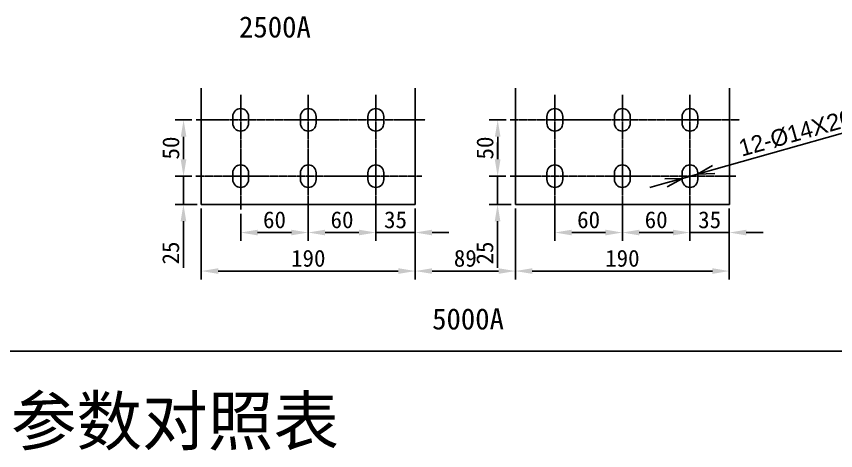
# Model space of a CAD drawing. Header units: millimetres. Extents: x 577122 to 1170950, y -59727 to -57385.
# Drawn here: x 578591 to 579318, y -58396 to -58010 of the extents above; entities that cross this region are included whole.
import ezdxf

# ---------------------------------------------------------------- set-up
doc = ezdxf.new("R2010")
doc.units = ezdxf.units.MM
doc.linetypes.add('CENTER', pattern=[2, 1.25, -0.25, 0.25, -0.25])
doc.styles.get("Standard").update_dxf_attribs({"font": ''})
doc.styles.add('Style-ENGINEERING', font='ENGINEERING.shx')
doc.styles.add('STYLE1', font='')
doc.styles.get('Standard').set_extended_font_data('NSimSun')
doc.styles.get('STYLE1').set_extended_font_data('仿宋_GB2312')
doc.dimstyles.get("Standard").update_dxf_attribs({"dimtxt": 0.25, "dimasz": 0.25, "dimexe": 0.125, "dimexo": 0.125, "dimgap": 0.125, "dimtad": 1, "dimdec": 4, "dimzin": 2, "dimdsep": 46, "dimtxsty": 'Style-ENGINEERING', "dimblk": 'TerminatorOpen', "dimcen": 0, "dimadec": 4, "dimazin": 3, "dimtfac": 1, "dimtdec": 4, "dimtofl": 0, "dimtmove": 0, "dimatfit": 3, "dimfxl": 0.125, "dimfrac": 2, "dimtolj": 1, "dimtzin": 2, "dimarcsym": 0})
doc.dimstyles.new('STANDARD$0', dxfattribs={"dimtxt": 5, "dimasz": 5, "dimexe": 2.5, "dimexo": 0, "dimgap": 1.25, "dimtad": 1, "dimdec": 4, "dimzin": 0, "dimdsep": 46, "dimtxsty": 'Standard', "dimcen": 0, "dimadec": 0, "dimazin": 0, "dimtfac": 0.514286, "dimtdec": 4, "dimtix": 1, "dimtmove": 0, "dimatfit": 3, "dimfxl": 1, "dimtolj": 1, "dimtzin": 0, "dimarcsym": 0})

# ---------------------------------------------------------------- blocks, each defined once
blk = doc.blocks.new('*D216')
at = {"color": 0, "lineweight": -2}
for p, q in [((579068.79, -58181.03), (579068.79, -58209.8)), ((579128.79, -58181.03), (579128.79, -58209.8)), ((579083.79, -58202.3), (579113.79, -58202.3))]:
    blk.add_line(p, q, dxfattribs=at)
at = {"color": 0}
for points in [[(579083.79, -58199.8), (579083.79, -58204.8), (579068.79, -58202.3)], [(579113.79, -58199.8), (579113.79, -58204.8), (579128.79, -58202.3)]]:
    blk.add_solid(points, dxfattribs=at)
at = {"layer": 'Defpoints', "color": 0}
for p in [(579068.79, -58177.28), (579128.79, -58177.28), (579128.79, -58202.3)]:
    blk.add_point(p, dxfattribs=at)
at = {"color": 0, "insert": (579098.79, -58191.05), "char_height": 15, "attachment_point": 5}
blk.add_mtext('\\A1;60', dxfattribs=at)
blk = doc.blocks.new('*D217')
at = {"color": 0, "lineweight": -2}
for p, q in [((579033.79, -58181.03), (579033.79, -58244)), ((579223.79, -58181.03), (579223.79, -58244)), ((579048.79, -58236.5), (579208.79, -58236.5))]:
    blk.add_line(p, q, dxfattribs=at)
at = {"color": 0}
for points in [[(579048.79, -58234), (579048.79, -58239), (579033.79, -58236.5)], [(579208.79, -58234), (579208.79, -58239), (579223.79, -58236.5)]]:
    blk.add_solid(points, dxfattribs=at)
at = {"layer": 'Defpoints', "color": 0}
for p in [(579033.79, -58177.28), (579223.79, -58177.28), (579223.79, -58236.5)]:
    blk.add_point(p, dxfattribs=at)
at = {"color": 0, "insert": (579128.79, -58225.25), "char_height": 15, "attachment_point": 5}
blk.add_mtext('\\A1;190', dxfattribs=at)
blk = doc.blocks.new('*D218')
at = {"color": 0, "lineweight": -2}
for p, q in [((579017.93, -58137.28), (579017.93, -58122.28)), ((579025.26, -58152.28), (579010.43, -58152.28)), ((579017.93, -58152.28), (579017.93, -58177.28)), ((579030.04, -58177.28), (579010.43, -58177.28)), ((579017.93, -58192.28), (579017.93, -58233.7))]:
    blk.add_line(p, q, dxfattribs=at)
at = {"color": 0}
for points in [[(579015.43, -58137.28), (579020.43, -58137.28), (579017.93, -58152.28)], [(579015.43, -58192.28), (579020.43, -58192.28), (579017.93, -58177.28)]]:
    blk.add_solid(points, dxfattribs=at)
at = {"layer": 'Defpoints', "color": 0}
for p in [(579029.01, -58152.28), (579017.93, -58177.28), (579033.79, -58177.28)]:
    blk.add_point(p, dxfattribs=at)
at = {"color": 0, "insert": (579006.68, -58220.49), "char_height": 15, "attachment_point": 5, "rotation": 90}
blk.add_mtext('\\A1;25', dxfattribs=at)
blk = doc.blocks.new('*D219')
at = {"color": 0, "lineweight": -2}
for p, q in [((579025.44, -58102.28), (579010.56, -58102.28)), ((579018.06, -58117.28), (579018.06, -58137.28)), ((579018.79, -58152.28), (579010.56, -58152.28))]:
    blk.add_line(p, q, dxfattribs=at)
at = {"color": 0}
for points in [[(579015.56, -58117.28), (579020.56, -58117.28), (579018.06, -58102.28)], [(579015.56, -58137.28), (579020.56, -58137.28), (579018.06, -58152.28)]]:
    blk.add_solid(points, dxfattribs=at)
at = {"layer": 'Defpoints', "color": 0}
for p in [(579029.19, -58102.28), (579018.06, -58152.28), (579022.54, -58152.28)]:
    blk.add_point(p, dxfattribs=at)
at = {"color": 0, "insert": (579006.81, -58127.28), "char_height": 15, "attachment_point": 5, "rotation": 90}
blk.add_mtext('\\A1;50', dxfattribs=at)
blk = doc.blocks.new('*D220')
at = {"color": 0, "lineweight": -2}
for p, q in [((579128.79, -58181.03), (579128.79, -58209.8)), ((579188.79, -58181.03), (579188.79, -58209.8)), ((579143.79, -58202.3), (579173.79, -58202.3))]:
    blk.add_line(p, q, dxfattribs=at)
at = {"color": 0}
for points in [[(579143.79, -58199.8), (579143.79, -58204.8), (579128.79, -58202.3)], [(579173.79, -58199.8), (579173.79, -58204.8), (579188.79, -58202.3)]]:
    blk.add_solid(points, dxfattribs=at)
at = {"layer": 'Defpoints', "color": 0}
for p in [(579128.79, -58177.28), (579188.79, -58177.28), (579188.79, -58202.3)]:
    blk.add_point(p, dxfattribs=at)
at = {"color": 0, "insert": (579158.79, -58191.05), "char_height": 15, "attachment_point": 5}
blk.add_mtext('\\A1;60', dxfattribs=at)
blk = doc.blocks.new('*D221')
at = {"color": 0, "lineweight": -2}
for p, q in [((578909.79, -58181.03), (578909.79, -58209.8)), ((578944.79, -58181.03), (578944.79, -58209.8)), ((578894.79, -58202.3), (578879.79, -58202.3)), ((578909.79, -58202.3), (578944.79, -58202.3)), ((578959.79, -58202.3), (578974.79, -58202.3))]:
    blk.add_line(p, q, dxfattribs=at)
at = {"color": 0}
for points in [[(578894.79, -58199.8), (578894.79, -58204.8), (578909.79, -58202.3)], [(578959.79, -58199.8), (578959.79, -58204.8), (578944.79, -58202.3)]]:
    blk.add_solid(points, dxfattribs=at)
at = {"layer": 'Defpoints', "color": 0}
for p in [(578909.79, -58177.28), (578944.79, -58177.28), (578944.79, -58202.3)]:
    blk.add_point(p, dxfattribs=at)
at = {"color": 0, "insert": (578927.29, -58191.05), "char_height": 15, "attachment_point": 5}
blk.add_mtext('\\A1;35', dxfattribs=at)
blk = doc.blocks.new('*D222')
at = {"color": 0, "lineweight": -2}
for p, q in [((578746.44, -58102.28), (578731.56, -58102.28)), ((578739.06, -58117.28), (578739.06, -58137.28)), ((578739.79, -58152.28), (578731.56, -58152.28))]:
    blk.add_line(p, q, dxfattribs=at)
at = {"color": 0}
for points in [[(578736.56, -58117.28), (578741.56, -58117.28), (578739.06, -58102.28)], [(578736.56, -58137.28), (578741.56, -58137.28), (578739.06, -58152.28)]]:
    blk.add_solid(points, dxfattribs=at)
at = {"layer": 'Defpoints', "color": 0}
for p in [(578750.19, -58102.28), (578739.06, -58152.28), (578743.54, -58152.28)]:
    blk.add_point(p, dxfattribs=at)
at = {"color": 0, "insert": (578727.81, -58127.28), "char_height": 15, "attachment_point": 5, "rotation": 90}
blk.add_mtext('\\A1;50', dxfattribs=at)
blk = doc.blocks.new('*D223')
at = {"color": 0, "lineweight": -2}
for p, q in [((578738.93, -58137.28), (578738.93, -58122.28)), ((578746.26, -58152.28), (578731.43, -58152.28)), ((578738.93, -58152.28), (578738.93, -58177.28)), ((578751.04, -58177.28), (578731.43, -58177.28)), ((578738.93, -58192.28), (578738.93, -58233.7))]:
    blk.add_line(p, q, dxfattribs=at)
at = {"color": 0}
for points in [[(578736.43, -58137.28), (578741.43, -58137.28), (578738.93, -58152.28)], [(578736.43, -58192.28), (578741.43, -58192.28), (578738.93, -58177.28)]]:
    blk.add_solid(points, dxfattribs=at)
at = {"layer": 'Defpoints', "color": 0}
for p in [(578750.01, -58152.28), (578738.93, -58177.28), (578754.79, -58177.28)]:
    blk.add_point(p, dxfattribs=at)
at = {"color": 0, "insert": (578727.68, -58220.49), "char_height": 15, "attachment_point": 5, "rotation": 90}
blk.add_mtext('\\A1;25', dxfattribs=at)
blk = doc.blocks.new('*D224')
at = {"color": 0, "lineweight": -2}
for p, q in [((578754.79, -58181.03), (578754.79, -58244)), ((578944.79, -58181.03), (578944.79, -58244)), ((578769.79, -58236.5), (578929.79, -58236.5))]:
    blk.add_line(p, q, dxfattribs=at)
at = {"color": 0}
for points in [[(578769.79, -58234), (578769.79, -58239), (578754.79, -58236.5)], [(578929.79, -58234), (578929.79, -58239), (578944.79, -58236.5)]]:
    blk.add_solid(points, dxfattribs=at)
at = {"layer": 'Defpoints', "color": 0}
for p in [(578754.79, -58177.28), (578944.79, -58177.28), (578944.79, -58236.5)]:
    blk.add_point(p, dxfattribs=at)
at = {"color": 0, "insert": (578849.79, -58225.25), "char_height": 15, "attachment_point": 5}
blk.add_mtext('\\A1;190', dxfattribs=at)
blk = doc.blocks.new('*D225')
at = {"color": 0, "lineweight": -2}
for p, q in [((578849.79, -58181.03), (578849.79, -58209.8)), ((578909.79, -58181.03), (578909.79, -58209.8)), ((578864.79, -58202.3), (578894.79, -58202.3))]:
    blk.add_line(p, q, dxfattribs=at)
at = {"color": 0}
for points in [[(578864.79, -58199.8), (578864.79, -58204.8), (578849.79, -58202.3)], [(578894.79, -58199.8), (578894.79, -58204.8), (578909.79, -58202.3)]]:
    blk.add_solid(points, dxfattribs=at)
at = {"layer": 'Defpoints', "color": 0}
for p in [(578849.79, -58177.28), (578909.79, -58177.28), (578909.79, -58202.3)]:
    blk.add_point(p, dxfattribs=at)
at = {"color": 0, "insert": (578879.79, -58191.05), "char_height": 15, "attachment_point": 5}
blk.add_mtext('\\A1;60', dxfattribs=at)
blk = doc.blocks.new('*D226')
at = {"color": 0, "lineweight": -2}
for p, q in [((578789.79, -58185.73), (578789.79, -58209.8)), ((578849.79, -58185.73), (578849.79, -58209.8)), ((578804.79, -58202.3), (578834.79, -58202.3))]:
    blk.add_line(p, q, dxfattribs=at)
at = {"color": 0}
for points in [[(578804.79, -58199.8), (578804.79, -58204.8), (578789.79, -58202.3)], [(578834.79, -58199.8), (578834.79, -58204.8), (578849.79, -58202.3)]]:
    blk.add_solid(points, dxfattribs=at)
at = {"layer": 'Defpoints', "color": 0}
for p in [(578789.79, -58181.98), (578849.79, -58181.98), (578849.79, -58202.3)]:
    blk.add_point(p, dxfattribs=at)
at = {"color": 0, "insert": (578819.79, -58191.05), "char_height": 15, "attachment_point": 5}
blk.add_mtext('\\A1;60', dxfattribs=at)
blk = doc.blocks.new('*D227')
at = {"color": 0, "lineweight": -2}
for p, q in [((579223.79, -58181.03), (579223.79, -58209.8)), ((579188.79, -58185.73), (579188.79, -58209.8)), ((579173.79, -58202.3), (579158.79, -58202.3)), ((579188.79, -58202.3), (579223.79, -58202.3)), ((579238.79, -58202.3), (579253.79, -58202.3))]:
    blk.add_line(p, q, dxfattribs=at)
at = {"color": 0}
for points in [[(579173.79, -58199.8), (579173.79, -58204.8), (579188.79, -58202.3)], [(579238.79, -58199.8), (579238.79, -58204.8), (579223.79, -58202.3)]]:
    blk.add_solid(points, dxfattribs=at)
at = {"layer": 'Defpoints', "color": 0}
for p in [(579188.79, -58181.98), (579223.79, -58177.28), (579223.79, -58202.3)]:
    blk.add_point(p, dxfattribs=at)
at = {"color": 0, "insert": (579206.29, -58191.05), "char_height": 15, "attachment_point": 5}
blk.add_mtext('\\A1;35', dxfattribs=at)
blk = doc.blocks.new('TerminatorOpen')
at = {"color": 0, "linetype": 'Continuous', "lineweight": -2}
for q in [(-1, 0.25), (-1, 0), (-1, -0.25)]:
    blk.add_line((0, 0), q, dxfattribs=at)
blk = doc.blocks.new('*D228')
at = {"color": 0, "lineweight": -2}
for p, q in [((579347.4, -58107.66), (579209.97, -58146.33)), ((579182.06, -58154.18), (579195.53, -58150.39)), ((579167.62, -58158.24), (579153.18, -58162.3))]:
    blk.add_line(p, q, dxfattribs=at)
at = {"layer": 'Defpoints', "color": 0}
for p in [(579195.53, -58150.39), (579182.06, -58154.18)]:
    blk.add_point(p, dxfattribs=at)
at = {"color": 0, "lineweight": -2, "xscale": 15, "yscale": 15, "zscale": 15}
for p, rotation in [((579195.53, -58150.39), 195.7119686433135), ((579182.06, -58154.18), 15.71196864331345)]:
    blk.add_blockref('TerminatorOpen', p, dxfattribs=dict(at, rotation=rotation))
at = {"color": 0, "insert": (579283.02, -58113.93), "char_height": 15, "attachment_point": 5, "rotation": 15.71197, "style": 'Style-ENGINEERING'}
blk.add_mtext('\\A1;12-%%c14{\\fArial|b0|i0|c0|p32;X20}', dxfattribs=at)
blk = doc.blocks.new('*D244')
at = {"color": 0, "lineweight": -2}
for p, q in [((578944.79, -58232.75), (578944.79, -58229)), ((579033.79, -58232.75), (579033.79, -58229)), ((578959.79, -58236.5), (579018.79, -58236.5))]:
    blk.add_line(p, q, dxfattribs=at)
at = {"color": 0}
for points in [[(578959.79, -58234), (578959.79, -58239), (578944.79, -58236.5)], [(579018.79, -58234), (579018.79, -58239), (579033.79, -58236.5)]]:
    blk.add_solid(points, dxfattribs=at)
at = {"layer": 'Defpoints', "color": 0}
for p in [(578944.79, -58236.5), (579033.79, -58236.5), (579033.79, -58236.5)]:
    blk.add_point(p, dxfattribs=at)
at = {"color": 0, "insert": (578989.29, -58225.25), "char_height": 15, "attachment_point": 5}
blk.add_mtext('\\A1;89', dxfattribs=at)

msp = doc.modelspace()

# ---------------------------------------------------------------- linework, layer by layer
for p, q in [((578754.79444, -58074.17926), (578754.79444, -58177.28342)), ((578944.79444, -58074.17926), (578944.79444, -58177.28342)), ((579033.79444, -58074.17926), (579033.79444, -58177.28342)), ((579223.79444, -58074.17926), (579223.79444, -58177.28342)), ((578782.79444, -58099.28342), (578782.79444, -58105.28342)), ((578796.79444, -58099.28342), (578796.79444, -58105.28342)), ((578842.79444, -58099.28342), (578842.79444, -58105.28342)), ((578856.79444, -58099.28342), (578856.79444, -58105.28342)), ((578902.79444, -58099.28342), (578902.79444, -58105.28342)), ((578916.79444, -58099.28342), (578916.79444, -58105.28342)), ((579061.79444, -58099.28342), (579061.79444, -58105.28342)), ((579075.79444, -58099.28342), (579075.79444, -58105.28342)), ((579121.79444, -58099.28342), (579121.79444, -58105.28342)), ((579135.79444, -58099.28342), (579135.79444, -58105.28342)), ((579181.79444, -58099.28342), (579181.79444, -58105.28342)), ((579195.79444, -58099.28342), (579195.79444, -58105.28342)), ((578782.79444, -58149.28342), (578782.79444, -58155.28342)), ((578796.79444, -58149.28342), (578796.79444, -58155.28342)), ((578842.79444, -58149.28342), (578842.79444, -58155.28342)), ((578856.79444, -58149.28342), (578856.79444, -58155.28342)), ((578902.79444, -58149.28342), (578902.79444, -58155.28342)), ((578916.79444, -58149.28342), (578916.79444, -58155.28342)), ((579061.79444, -58149.28342), (579061.79444, -58155.28342)), ((579075.79444, -58149.28342), (579075.79444, -58155.28342)), ((579121.79444, -58149.28342), (579121.79444, -58155.28342)), ((579135.79444, -58149.28342), (579135.79444, -58155.28342)), ((579181.79444, -58149.28342), (579181.79444, -58155.28342)), ((579195.79444, -58149.28342), (579195.79444, -58155.28342)), ((578754.79444, -58177.28342), (578944.79444, -58177.28342)), ((579033.79444, -58177.28342), (579223.79444, -58177.28342))]:
    msp.add_line(p, q)
at = {"color": 1, "linetype": 'CENTER'}
for p, q in [((578789.79444, -58080.07777), (578789.79444, -58181.97525)), ((578849.79444, -58080.07777), (578849.79444, -58181.97525)), ((578909.79444, -58080.07777), (578909.79444, -58181.97525)), ((579068.79444, -58080.07777), (579068.79444, -58181.97525)), ((579128.79444, -58080.07777), (579128.79444, -58181.97525)), ((579188.79444, -58080.07777), (579188.79444, -58181.97525)), ((578750.18938, -58102.28342), (578953.71331, -58102.28342)), ((579029.18938, -58102.28342), (579232.71331, -58102.28342)), ((578750.01288, -58152.28342), (578950.60944, -58152.28342)), ((579029.01288, -58152.28342), (579229.60944, -58152.28342))]:
    msp.add_line(p, q, dxfattribs=at)
at = {"color": 31}
msp.add_line((578066.43566, -58307.58084), (580214.77749, -58307.58084), dxfattribs=at)
for centre, start, end in [((578789.79444, -58099.28342), 0, 180), ((578849.79444, -58099.28342), 0, 180), ((578909.79444, -58099.28342), 0, 180), ((579068.79444, -58099.28342), 0, 180), ((579128.79444, -58099.28342), 0, 180), ((579188.79444, -58099.28342), 0, 180), ((578789.79444, -58105.28342), 180, 0), ((578849.79444, -58105.28342), 180, 0), ((578909.79444, -58105.28342), 180, 0), ((579068.79444, -58105.28342), 180, 0), ((579128.79444, -58105.28342), 180, 0), ((579188.79444, -58105.28342), 180, 0), ((578789.79444, -58149.28342), 0, 180), ((578849.79444, -58149.28342), 0, 180), ((578909.79444, -58149.28342), 0, 180), ((579068.79444, -58149.28342), 0, 180), ((579128.79444, -58149.28342), 0, 180), ((579188.79444, -58149.28342), 0, 180), ((578789.79444, -58155.28342), 180, 0), ((578849.79444, -58155.28342), 180, 0), ((578909.79444, -58155.28342), 180, 0), ((579068.79444, -58155.28342), 180, 0), ((579128.79444, -58155.28342), 180, 0), ((579188.79444, -58155.28342), 180, 0)]:
    msp.add_arc(centre, 7, start, end)

# ---------------------------------------------------------------- texts
at = {"color": 7, "lineweight": 0, "style": 'STYLE1'}
msp.add_text('XL-II铜铝母线相关参数对照表', height=42.7443269, dxfattribs=at).set_placement((578090.35578, -58390.96079))
at = {"style": 'STYLE1'}
for tag, p in [('2500A', (578788.30554, -58029.14616)), ('5000A', (578959.81474, -58288.37628))]:
    msp.add_attdef(tag, p, '', height=18.75, dxfattribs=at)

# ---------------------------------------------------------------- dimensions: what is measured, and where the dimension line sits
dim = msp.add_diameter_dim_2p(p1=(579182.05599, -58154.17903), p2=(579195.53288, -58150.38781), text='12-%%c14{\\fArial|b0|i0|c0|p32;X20}', dimstyle='Standard', override={"dimscale": 6, "dimtxt": 2.5, "dimasz": 2.5, "dimexe": 1.25, "dimexo": 0.625, "dimgap": 0.625, "dimtad": 1, "dimtih": 0, "dimtoh": 0, "dimzin": 8, "dimlunit": 6, "dimcen": 2.5, "dimtofl": 1})
dim.commit()
dim.dimension.update_dxf_attribs({"geometry": '*D228', "text_midpoint": (579286.10554, -58124.90857), "dimtype": 163})
for base, p1, p2, picture, middle in [((578739.05818, -58152.28342), (578750.18938, -58102.28342), (578743.53584, -58152.28342), '*D222', (578727.80818, -58127.28342)), ((579018.05818, -58152.28342), (579029.18938, -58102.28342), (579022.53584, -58152.28342), '*D219', (579006.80818, -58127.28342)), ((578738.9338, -58177.28342), (578750.01288, -58152.28342), (578754.79444, -58177.28342), '*D223', (578727.6838, -58220.49175)), ((579017.9338, -58177.28342), (579029.01288, -58152.28342), (579033.79444, -58177.28342), '*D218', (579006.6838, -58220.49175))]:
    dim = msp.add_linear_dim(base=base, p1=p1, p2=p2, angle=90, dimstyle='STANDARD$0', override={"dimscale": 6, "dimtxt": 2.5, "dimasz": 2.5, "dimexe": 1.25, "dimexo": 0.625, "dimgap": 0.625, "dimzin": 8, "dimlunit": 6, "dimcen": 2.5, "dimtfac": 1, "dimtix": 0})
    dim.commit()
    dim.dimension.update_dxf_attribs({"geometry": picture, "text_midpoint": middle})
for base, p1, p2, picture, middle in [((578944.79444, -58236.50417), (578754.79444, -58177.28342), (578944.79444, -58177.28342), '*D224', (578849.79444, -58225.25417)), ((578849.79444, -58202.29769), (578789.79444, -58181.97525), (578849.79444, -58181.97525), '*D226', (578819.79444, -58191.04769)), ((578909.79444, -58202.29769), (578849.79444, -58177.28342), (578909.79444, -58177.28342), '*D225', (578879.79444, -58191.04769)), ((578944.79444, -58202.29769), (578909.79444, -58177.28342), (578944.79444, -58177.28342), '*D221', (578927.29444, -58191.04769)), ((579223.79444, -58236.50417), (579033.79444, -58177.28342), (579223.79444, -58177.28342), '*D217', (579128.79444, -58225.25417)), ((579128.79444, -58202.29769), (579068.79444, -58177.28342), (579128.79444, -58177.28342), '*D216', (579098.79444, -58191.04769)), ((579188.79444, -58202.29769), (579128.79444, -58177.28342), (579188.79444, -58177.28342), '*D220', (579158.79444, -58191.04769)), ((579223.79444, -58202.29769), (579188.79444, -58181.97525), (579223.79444, -58177.28342), '*D227', (579206.29444, -58191.04769)), ((579033.79444, -58236.50417), (578944.79444, -58236.50417), (579033.79444, -58236.50417), '*D244', (578989.29444, -58225.25417))]:
    dim = msp.add_linear_dim(base=base, p1=p1, p2=p2, dimstyle='STANDARD$0', override={"dimscale": 6, "dimtxt": 2.5, "dimasz": 2.5, "dimexe": 1.25, "dimexo": 0.625, "dimgap": 0.625, "dimzin": 8, "dimlunit": 6, "dimcen": 2.5, "dimtfac": 1, "dimtix": 0})
    dim.commit()
    dim.dimension.update_dxf_attribs({"geometry": picture, "text_midpoint": middle})

doc.saveas('drawing.dxf')
